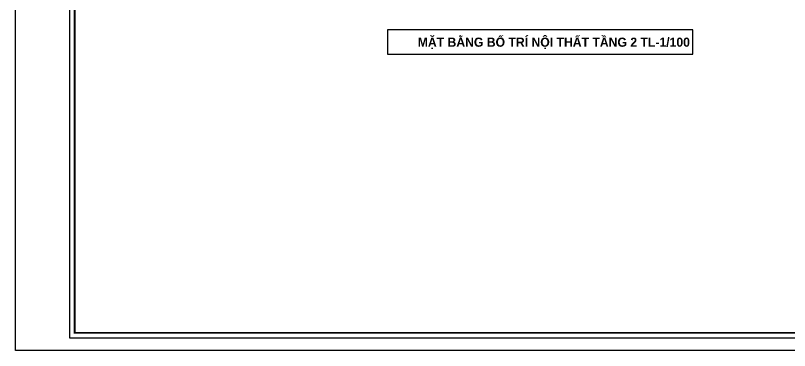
# Model space of a CAD drawing. Header units: inches. Extents: x 442278 to 842836, y -356313 to 59457.
# Drawn here: x 559450 to 579833, y -306881 to -298056 of the extents above; entities that cross this region are included whole.
import ezdxf
from ezdxf.enums import TextEntityAlignment as Align

# ---------------------------------------------------------------- set-up
doc = ezdxf.new("R2010")
doc.units = ezdxf.units.IN
doc.header["$LTSCALE"] = 250
doc.header["$MEASUREMENT"] = 0
doc.linetypes.add('CENTER', pattern=[50.8, 31.75, -6.35, 6.35, -6.35])
for name, color, linetype in [('3', 9, 'Continuous'), ('gsgsdfg', 31, 'Continuous'), ('LA.TEXT', 60, 'Continuous'), ('NETTHAY', 8, 'Continuous'), ('NTHAY', 8, 'Continuous'), ('TRUC', 251, 'CENTER')]:
    doc.layers.add(name, color=color, linetype=linetype)
doc.styles.add('AVANTH', font='')
doc.styles.add('VnAvantH', font='', dxfattribs={"width": 0.7})
doc.styles.get('AVANTH').set_extended_font_data('.VnAvantH')
doc.styles.get('VnAvantH').set_extended_font_data('.VnAvantH')

# ---------------------------------------------------------------- blocks, each defined once
blk = doc.blocks.new('KHUNG CHUAN SEICO')
at = {"layer": 'DEFPOINTS', "lineweight": -3, "ltscale": 2000}
blk.add_lwpolyline([(0, 397.16), (572.13, 397.16), (572.13, 0), (0, 0)], close=True, dxfattribs=at)
at = {"layer": 'gsgsdfg'}
blk.add_lwpolyline([(0, 397.16), (572.13, 397.16), (572.13, 0), (0, 0)], close=True, dxfattribs=at)
blk.add_lwpolyline([(0, 397.16), (572.13, 397.16), (572.13, 0), (0, 0)], close=True, dxfattribs=at)
at = {"layer": 'NETTHAY', "ltscale": 0.5, "const_width": 0.743}
blk.add_lwpolyline([(26.26, 388.15), (460.75, 388.15), (460.75, 7.88), (26.26, 7.88), (26.26, 388.51)], dxfattribs=at)
at = {"layer": 'NTHAY', "lineweight": -3, "ltscale": 2000}
blk.add_lwpolyline([(24.06, 391.61), (565.91, 391.61), (565.91, 5.55), (24.06, 5.55)], close=True, dxfattribs=at)
at = {"layer": '3', "ltscale": 0.5, "style": 'VnAvantH'}
for tag, height, p in [('DRAWING1', 4.75, (514.01, 46.77)), ('DRAWING2', 4.75, (514.07, 36.02)), ('DATE', 2.5, (477.02, 18.64))]:
    blk.add_attdef(tag, text='', height=height, dxfattribs=at).set_placement(p, align=Align.CENTER)

msp = doc.modelspace()

# ---------------------------------------------------------------- linework, layer by layer
at = {"layer": 'NETTHAY', "ltscale": 0.5}
msp.add_lwpolyline([(569245.05, -299076.63), (577290.15, -299076.63), (577290.15, -298436.28), (569245.05, -298436.28)], close=True, dxfattribs=at)
at = {"layer": 'TRUC'}
for p, q in [((570661.72, -298666.15), (570661.72, -298646.83)), ((575731.72, -298666.15), (575731.72, -298646.83))]:
    msp.add_line(p, q, dxfattribs=at)

# ---------------------------------------------------------------- block references
at = {"layer": '3', "xscale": 59.35300561240729, "yscale": 59.35300561205077, "zscale": 59.3530056118824}
msp.add_blockref('KHUNG CHUAN SEICO', (559449.5, -306881.2), dxfattribs=at)

# ---------------------------------------------------------------- texts
at = {"layer": 'LA.TEXT', "insert": (570042.73, -298941.95), "char_height": 240, "width": 9442.7572, "attachment_point": 7, "style": 'AVANTH'}
msp.add_mtext('{\\f.VnAvantH|b1|i0|c0|p34;mÆt b»ng Bè TRÝ NéI THÊT tÇng 2 tl-1/100}', dxfattribs=at)

doc.saveas('drawing.dxf')
